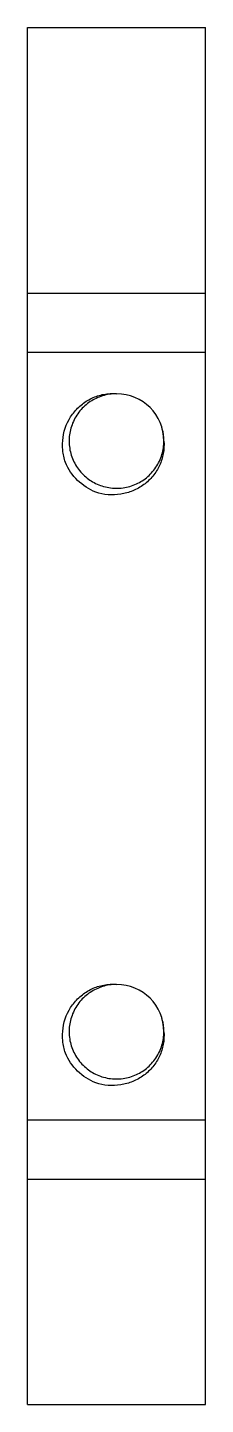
# Model space of a CAD drawing. Header units: millimetres. Extents: x -6 to 0, y 0 to 46.6.
import ezdxf

# ---------------------------------------------------------------- set-up
doc = ezdxf.new("R2010")
doc.units = ezdxf.units.MM

msp = doc.modelspace()

# ---------------------------------------------------------------- linework, layer by layer
at = {"color": 7, "linetype": 'Continuous', "lineweight": 25}
for p, q in [((-6, 0), (-6, 46.621)), ((-6, 46.621), (0, 46.621)), ((0, 0), (0, 46.621)), ((0, 37.621), (-6, 37.621)), ((0, 35.621), (-6, 35.621)), ((0, 9.621), (-6, 9.621)), ((0, 7.621), (-6, 7.621)), ((-6, 0), (0, 0))]:
    msp.add_line(p, q, dxfattribs=at)
for centre in [(-3, 32.621), (-3, 12.621)]:
    msp.add_arc(centre, 1.6, 0, 90, dxfattribs=at)
for points, knots in [([(-4.724, 31.896), (-4.77, 32.032), (-4.799, 32.172), (-4.826, 32.455), (-4.824, 32.601), (-4.765, 33.023), (-4.655, 33.296), (-4.403, 33.642), (-4.304, 33.748), (-4.085, 33.93), (-3.963, 34.008), (-3.706, 34.132), (-3.571, 34.176), (-3.288, 34.227), (-3.144, 34.234), (-3, 34.221)], [0, 0, 0, 0, 0.125, 0.125, 0.25, 0.25, 0.5, 0.5, 0.625, 0.625, 0.75, 0.75, 0.875, 0.875, 1, 1, 1, 1]), ([(-3, 34.221), (-3.161, 34.221), (-3.321, 34.196), (-3.547, 34.127), (-3.619, 34.098), (-3.757, 34.033), (-3.822, 33.996), (-4.013, 33.869), (-4.132, 33.763), (-4.335, 33.517), (-4.419, 33.377), (-4.541, 33.081), (-4.578, 32.925), (-4.607, 32.62), (-4.6, 32.47), (-4.541, 32.163), (-4.487, 32.01), (-4.336, 31.726), (-4.238, 31.596), (-4.014, 31.373), (-3.889, 31.282), (-3.623, 31.14), (-3.474, 31.085), (-3.162, 31.021), (-2.999, 31.013), (-2.68, 31.045), (-2.524, 31.086), (-2.239, 31.205), (-2.111, 31.282), (-1.87, 31.478), (-1.76, 31.597), (-1.582, 31.864), (-1.512, 32.011), (-1.422, 32.315), (-1.4, 32.471), (-1.4, 32.621)], [0, 0, 0, 0, 0.0625, 0.0625, 0.09375, 0.09375, 0.125, 0.125, 0.1875, 0.1875, 0.25, 0.25, 0.3125, 0.3125, 0.375, 0.375, 0.4375, 0.4375, 0.5, 0.5, 0.5625, 0.5625, 0.625, 0.625, 0.6875, 0.6875, 0.75, 0.75, 0.8125, 0.8125, 0.875, 0.875, 0.9375, 0.9375, 1, 1, 1, 1]), ([(-1.4, 32.621), (-1.402, 32.761), (-1.404, 32.916), (-1.464, 33.055), (-1.469, 33.069)], [0, 0, 0, 0, 0.903151, 1, 1, 1, 1]), ([(-1.4, 32.621), (-1.389, 32.479), (-1.396, 32.338), (-1.446, 32.059), (-1.489, 31.922), (-1.607, 31.666), (-1.683, 31.544), (-1.862, 31.325), (-1.965, 31.228), (-2.196, 31.06), (-2.319, 30.991), (-2.581, 30.883), (-2.719, 30.844), (-3.137, 30.777), (-3.43, 30.799), (-3.701, 30.887)], [0, 0, 0, 0, 0.125, 0.125, 0.25, 0.25, 0.375, 0.375, 0.5, 0.5, 0.625, 0.625, 0.75, 0.75, 1, 1, 1, 1]), ([(-3.701, 30.887), (-3.93, 30.979), (-4.138, 31.116), (-4.488, 31.461), (-4.629, 31.668), (-4.724, 31.896)], [0, 0, 0, 0, 0.5, 0.5, 1, 1, 1, 1]), ([(-4.724, 11.896), (-4.77, 12.032), (-4.799, 12.172), (-4.826, 12.455), (-4.824, 12.601), (-4.765, 13.023), (-4.655, 13.296), (-4.403, 13.642), (-4.304, 13.748), (-4.085, 13.93), (-3.963, 14.008), (-3.706, 14.132), (-3.571, 14.176), (-3.288, 14.227), (-3.144, 14.234), (-3, 14.221)], [0, 0, 0, 0, 0.125, 0.125, 0.25, 0.25, 0.5, 0.5, 0.625, 0.625, 0.75, 0.75, 0.875, 0.875, 1, 1, 1, 1]), ([(-3, 14.221), (-3.161, 14.221), (-3.321, 14.196), (-3.547, 14.127), (-3.619, 14.098), (-3.757, 14.033), (-3.822, 13.996), (-4.013, 13.869), (-4.132, 13.763), (-4.335, 13.517), (-4.419, 13.377), (-4.541, 13.081), (-4.578, 12.925), (-4.607, 12.62), (-4.6, 12.47), (-4.541, 12.163), (-4.487, 12.01), (-4.336, 11.726), (-4.238, 11.596), (-4.014, 11.373), (-3.889, 11.282), (-3.623, 11.14), (-3.474, 11.085), (-3.162, 11.021), (-2.999, 11.013), (-2.68, 11.045), (-2.524, 11.086), (-2.239, 11.205), (-2.111, 11.282), (-1.87, 11.478), (-1.76, 11.597), (-1.582, 11.864), (-1.512, 12.011), (-1.422, 12.315), (-1.4, 12.471), (-1.4, 12.621)], [0, 0, 0, 0, 0.0625, 0.0625, 0.09375, 0.09375, 0.125, 0.125, 0.1875, 0.1875, 0.25, 0.25, 0.3125, 0.3125, 0.375, 0.375, 0.4375, 0.4375, 0.5, 0.5, 0.5625, 0.5625, 0.625, 0.625, 0.6875, 0.6875, 0.75, 0.75, 0.8125, 0.8125, 0.875, 0.875, 0.9375, 0.9375, 1, 1, 1, 1]), ([(-1.4, 12.621), (-1.402, 12.761), (-1.404, 12.916), (-1.464, 13.055), (-1.469, 13.069)], [0, 0, 0, 0, 0.9031509, 1, 1, 1, 1]), ([(-1.4, 12.621), (-1.389, 12.479), (-1.396, 12.338), (-1.446, 12.059), (-1.489, 11.922), (-1.607, 11.666), (-1.683, 11.544), (-1.862, 11.325), (-1.965, 11.228), (-2.196, 11.06), (-2.319, 10.991), (-2.581, 10.883), (-2.719, 10.844), (-3.137, 10.777), (-3.43, 10.799), (-3.701, 10.887)], [0, 0, 0, 0, 0.125, 0.125, 0.25, 0.25, 0.375, 0.375, 0.5, 0.5, 0.625, 0.625, 0.75, 0.75, 1, 1, 1, 1]), ([(-3.701, 10.887), (-3.93, 10.979), (-4.138, 11.116), (-4.488, 11.461), (-4.629, 11.668), (-4.724, 11.896)], [0, 0, 0, 0, 0.5, 0.5, 1, 1, 1, 1])]:
    msp.add_open_spline(points, degree=3, knots=knots, dxfattribs=at)

doc.saveas('drawing.dxf')
